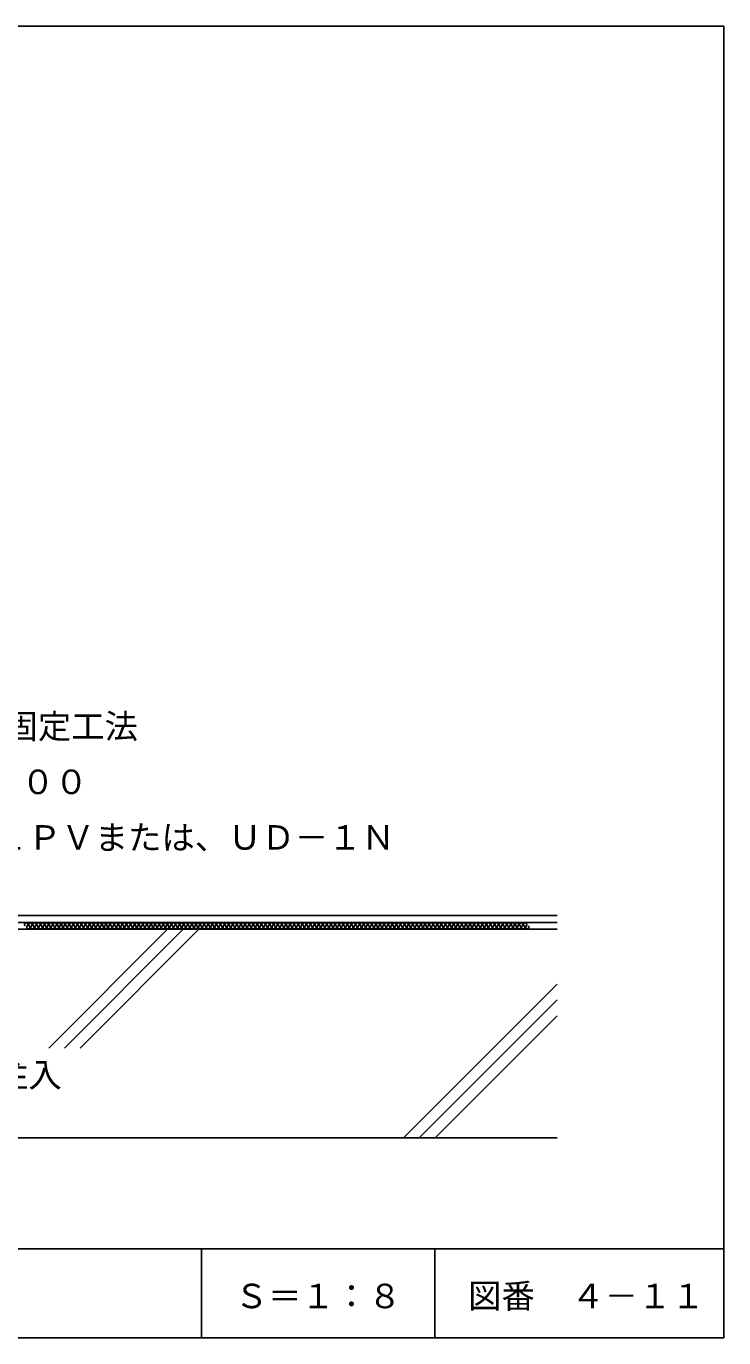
# Model space of a CAD drawing. Units: millimetres, scale not verified. Extents: x -591 to 689, y -980 to 988.
# Drawn here: x 187 to 689, y -980 to -36 of the extents above; entities that cross this region are included whole.
import ezdxf
from ezdxf.enums import TextEntityAlignment as Align

# ---------------------------------------------------------------- set-up
doc = ezdxf.new("R2010")
doc.units = ezdxf.units.MM
doc.header["$LTSCALE"] = 8
for name, color, linetype in [('4-2', 7, 'Continuous'), ('4-3', 3, 'Continuous'), ('4-4', 2, 'Continuous'), ('4-A', 7, 'Continuous'), ('4-D', 4, 'Continuous'), ('4-E', 4, 'Continuous'), ('F-2', 7, 'Continuous'), ('F-5', 6, 'Continuous'), ('F-7', 1, 'Continuous'), ('F-A', 7, 'Continuous')]:
    doc.layers.add(name, color=color, linetype=linetype)
doc.styles.add('HG丸ｺﾞｼｯｸM-PRO', font='')
doc.styles.add('ＭＳ ゴシック', font='')
doc.styles.get('HG丸ｺﾞｼｯｸM-PRO').set_extended_font_data('HG丸ｺﾞｼｯｸM-PRO')
doc.styles.get('ＭＳ ゴシック').set_extended_font_data('MS Gothic')

msp = doc.modelspace()

# ---------------------------------------------------------------- linework, layer by layer
at = {"layer": '4-2'}
for p, q in [((-320.841, -685.769), (569.159, -685.769)), ((-284.672, -680.769), (569.159, -680.769))]:
    msp.add_line(p, q, dxfattribs=at)
at = {"layer": '4-3'}
msp.add_line((-170.841, -835.769), (569.159, -835.769), dxfattribs=at)
at = {"layer": '4-4'}
msp.add_line((24.831, -675.769), (569.159, -675.769), dxfattribs=at)
at = {"layer": '4-D'}
for centre, start, end in [((187.102, -682.311), 307.52351, 232.47649), ((188.574, -684.227), 127.52351, 52.47649), ((190.046, -682.311), 307.52351, 232.47649), ((191.518, -684.227), 127.52351, 52.47649), ((192.99, -682.311), 307.52351, 232.47649), ((194.462, -684.227), 127.52351, 52.47649), ((195.934, -682.311), 307.52351, 232.47649), ((197.406, -684.227), 127.52351, 52.47649), ((198.877, -682.311), 307.52351, 232.47649), ((200.349, -684.227), 127.52351, 52.47649), ((201.821, -682.311), 307.52351, 232.47649), ((203.293, -684.227), 127.52351, 52.47649), ((204.765, -682.311), 307.52351, 232.47649), ((206.237, -684.227), 127.52351, 52.47649), ((207.709, -682.311), 307.52351, 232.47649), ((209.181, -684.227), 127.52351, 52.47649), ((210.653, -682.311), 307.52351, 232.47649), ((212.125, -684.227), 127.52351, 52.47649), ((213.597, -682.311), 307.52351, 232.47649), ((215.069, -684.227), 127.52351, 52.47649), ((216.541, -682.311), 307.52351, 232.47649), ((218.013, -684.227), 127.52351, 52.47649), ((219.485, -682.311), 307.52351, 232.47649), ((220.957, -684.227), 127.52351, 52.47649), ((222.429, -682.311), 307.52351, 232.47649), ((223.901, -684.227), 127.52351, 52.47649), ((225.373, -682.311), 307.52351, 232.47649), ((226.845, -684.227), 127.52351, 52.47649), ((228.317, -682.311), 307.52351, 232.47649), ((229.789, -684.227), 127.52351, 52.47649), ((231.261, -682.311), 307.52351, 232.47649), ((232.733, -684.227), 127.52351, 52.47649), ((234.205, -682.311), 307.52351, 232.47649), ((235.676, -684.227), 127.52351, 52.47649), ((237.148, -682.311), 307.52351, 232.47649), ((238.62, -684.227), 127.52351, 52.47649), ((240.092, -682.311), 307.52351, 232.47649), ((241.564, -684.227), 127.52351, 52.47649), ((243.036, -682.311), 307.52351, 232.47649), ((244.508, -684.227), 127.52351, 52.47649), ((245.98, -682.311), 307.52351, 232.47649), ((247.452, -684.227), 127.52351, 52.47649), ((248.924, -682.311), 307.52351, 232.47649), ((250.396, -684.227), 127.52351, 52.47649), ((251.868, -682.311), 307.52351, 232.47649), ((253.34, -684.227), 127.52351, 52.47649), ((254.812, -682.311), 307.52351, 232.47649), ((256.284, -684.227), 127.52351, 52.47649), ((257.756, -682.311), 307.52351, 232.47649), ((259.228, -684.227), 127.52351, 52.47649), ((260.7, -682.311), 307.52351, 232.47649), ((262.172, -684.227), 127.52351, 52.47649), ((263.644, -682.311), 307.52351, 232.47649), ((265.116, -684.227), 127.52351, 52.47649), ((266.588, -682.311), 307.52351, 232.47649), ((268.06, -684.227), 127.52351, 52.47649), ((269.532, -682.311), 307.52351, 232.47649), ((271.004, -684.227), 127.52351, 52.47649), ((272.475, -682.311), 307.52351, 232.47649), ((273.947, -684.227), 127.52351, 52.47649), ((275.419, -682.311), 307.52351, 232.47649), ((276.891, -684.227), 127.52351, 52.47649), ((278.363, -682.311), 307.52351, 232.47649), ((279.835, -684.227), 127.52351, 52.47649), ((281.307, -682.311), 307.52351, 232.47649), ((282.779, -684.227), 127.52351, 52.47649), ((284.251, -682.311), 307.52351, 232.47649), ((285.723, -684.227), 127.52351, 52.47649), ((287.195, -682.311), 307.52351, 232.47649), ((288.667, -684.227), 127.52351, 52.47649), ((290.139, -682.311), 307.52351, 232.47649), ((291.611, -684.227), 127.52351, 52.47649), ((293.083, -682.311), 307.52351, 232.47649), ((294.555, -684.227), 127.52351, 52.47649), ((296.027, -682.311), 307.52351, 232.47649), ((297.499, -684.227), 127.52351, 52.47649), ((298.971, -682.311), 307.52351, 232.47649), ((300.443, -684.227), 127.52351, 52.47649), ((301.915, -682.311), 307.52351, 232.47649), ((303.387, -684.227), 127.52351, 52.47649), ((304.859, -682.311), 307.52351, 232.47649), ((306.331, -684.227), 127.52351, 52.47649), ((307.803, -682.311), 307.52351, 232.47649), ((309.275, -684.227), 127.52351, 52.47649), ((310.746, -682.311), 307.52351, 232.47649), ((312.218, -684.227), 127.52351, 52.47649), ((313.69, -682.311), 307.52351, 232.47649), ((315.162, -684.227), 127.52351, 52.47649), ((316.634, -682.311), 307.52351, 232.47649), ((318.106, -684.227), 127.52351, 52.47649), ((319.578, -682.311), 307.52351, 232.47649), ((321.05, -684.227), 127.52351, 52.47649), ((322.522, -682.311), 307.52351, 232.47649), ((323.994, -684.227), 127.52351, 52.47649), ((325.466, -682.311), 307.52351, 232.47649), ((326.938, -684.227), 127.52351, 52.47649), ((328.41, -682.311), 307.52351, 232.47649), ((329.882, -684.227), 127.52351, 52.47649), ((331.354, -682.311), 307.52351, 232.47649), ((332.826, -684.227), 127.52351, 52.47649), ((334.298, -682.311), 307.52351, 232.47649), ((335.77, -684.227), 127.52351, 52.47649), ((337.242, -682.311), 307.52351, 232.47649), ((338.714, -684.227), 127.52351, 52.47649), ((340.186, -682.311), 307.52351, 232.47649), ((341.658, -684.227), 127.52351, 52.47649), ((343.13, -682.311), 307.52351, 232.47649), ((344.602, -684.227), 127.52351, 52.47649), ((346.074, -682.311), 307.52351, 232.47649), ((347.545, -684.227), 127.52351, 52.47649), ((349.017, -682.311), 307.52351, 232.47649), ((350.489, -684.227), 127.52351, 52.47649), ((351.961, -682.311), 307.52351, 232.47649), ((353.433, -684.227), 127.52351, 52.47649), ((354.905, -682.311), 307.52351, 232.47649), ((356.377, -684.227), 127.52351, 52.47649), ((357.849, -682.311), 307.52351, 232.47649), ((359.321, -684.227), 127.52351, 52.47649), ((360.793, -682.311), 307.52351, 232.47649), ((362.265, -684.227), 127.52351, 52.47649), ((363.737, -682.311), 307.52351, 232.47649), ((365.209, -684.227), 127.52351, 52.47649), ((366.681, -682.311), 307.52351, 232.47649), ((368.153, -684.227), 127.52351, 52.47649), ((369.625, -682.311), 307.52351, 232.47649), ((371.097, -684.227), 127.52351, 52.47649), ((372.569, -682.311), 307.52351, 232.47649), ((374.041, -684.227), 127.52351, 52.47649), ((375.513, -682.311), 307.52351, 232.47649), ((376.985, -684.227), 127.52351, 52.47649), ((378.457, -682.311), 307.52351, 232.47649), ((379.929, -684.227), 127.52351, 52.47649), ((381.401, -682.311), 307.52351, 232.47649), ((382.873, -684.227), 127.52351, 52.47649), ((384.344, -682.311), 307.52351, 232.47649), ((385.816, -684.227), 127.52351, 52.47649), ((387.288, -682.311), 307.52351, 232.47649), ((388.76, -684.227), 127.52351, 52.47649), ((390.232, -682.311), 307.52351, 232.47649), ((391.704, -684.227), 127.52351, 52.47649), ((393.176, -682.311), 307.52351, 232.47649), ((394.648, -684.227), 127.52351, 52.47649), ((396.12, -682.311), 307.52351, 232.47649), ((397.592, -684.227), 127.52351, 52.47649), ((399.064, -682.311), 307.52351, 232.47649), ((400.536, -684.227), 127.52351, 52.47649), ((402.008, -682.311), 307.52351, 232.47649), ((403.48, -684.227), 127.52351, 52.47649), ((404.952, -682.311), 307.52351, 232.47649), ((406.424, -684.227), 127.52351, 52.47649), ((407.896, -682.311), 307.52351, 232.47649), ((409.368, -684.227), 127.52351, 52.47649), ((410.84, -682.311), 307.52351, 232.47649), ((412.312, -684.227), 127.52351, 52.47649), ((413.784, -682.311), 307.52351, 232.47649), ((415.256, -684.227), 127.52351, 52.47649), ((416.728, -682.311), 307.52351, 232.47649), ((418.2, -684.227), 127.52351, 52.47649), ((419.672, -682.311), 307.52351, 232.47649), ((421.143, -684.227), 127.52351, 52.47649), ((422.615, -682.311), 307.52351, 232.47649), ((424.087, -684.227), 127.52351, 52.47649), ((425.559, -682.311), 307.52351, 232.47649), ((427.031, -684.227), 127.52351, 52.47649), ((428.503, -682.311), 307.52351, 232.47649), ((429.975, -684.227), 127.52351, 52.47649), ((431.447, -682.311), 307.52351, 232.47649), ((432.919, -684.227), 127.52351, 52.47649), ((434.391, -682.311), 307.52351, 232.47649), ((435.863, -684.227), 127.52351, 52.47649), ((437.335, -682.311), 307.52351, 232.47649), ((438.807, -684.227), 127.52351, 52.47649), ((440.279, -682.311), 307.52351, 232.47649), ((441.751, -684.227), 127.52351, 52.47649), ((443.223, -682.311), 307.52351, 232.47649), ((444.695, -684.227), 127.52351, 52.47649), ((446.167, -682.311), 307.52351, 232.47649), ((447.639, -684.227), 127.52351, 52.47649), ((449.111, -682.311), 307.52351, 232.47649), ((450.583, -684.227), 127.52351, 52.47649), ((452.055, -682.311), 307.52351, 232.47649), ((453.527, -684.227), 127.52351, 52.47649), ((454.999, -682.311), 307.52351, 232.47649), ((456.471, -684.227), 127.52351, 52.47649), ((457.942, -682.311), 307.52351, 232.47649), ((459.414, -684.227), 127.52351, 52.47649), ((460.886, -682.311), 307.52351, 232.47649), ((462.358, -684.227), 127.52351, 52.47649), ((463.83, -682.311), 307.52351, 232.47649), ((465.302, -684.227), 127.52351, 52.47649), ((466.774, -682.311), 307.52351, 232.47649), ((468.246, -684.227), 127.52351, 52.47649), ((469.718, -682.311), 307.52351, 232.47649), ((471.19, -684.227), 127.52351, 52.47649), ((472.662, -682.311), 307.52351, 232.47649), ((474.134, -684.227), 127.52351, 52.47649), ((475.606, -682.311), 307.52351, 232.47649), ((477.078, -684.227), 127.52351, 52.47649), ((478.55, -682.311), 307.52351, 232.47649), ((480.022, -684.227), 127.52351, 52.47649), ((481.494, -682.311), 307.52351, 232.47649), ((482.966, -684.227), 127.52351, 52.47649), ((484.438, -682.311), 307.52351, 232.47649), ((485.91, -684.227), 127.52351, 52.47649), ((487.382, -682.311), 307.52351, 232.47649), ((488.854, -684.227), 127.52351, 52.47649), ((490.326, -682.311), 307.52351, 232.47649), ((491.798, -684.227), 127.52351, 52.47649), ((493.27, -682.311), 307.52351, 232.47649), ((494.741, -684.227), 127.52351, 52.47649), ((496.213, -682.311), 307.52351, 232.47649), ((497.685, -684.227), 127.52351, 52.47649), ((499.157, -682.311), 307.52351, 232.47649), ((500.629, -684.227), 127.52351, 52.47649), ((502.101, -682.311), 307.52351, 232.47649), ((503.573, -684.227), 127.52351, 52.47649), ((505.045, -682.311), 307.52351, 232.47649), ((506.517, -684.227), 127.52351, 52.47649), ((507.989, -682.311), 307.52351, 232.47649), ((509.461, -684.227), 127.52351, 52.47649), ((510.933, -682.311), 307.52351, 232.47649), ((512.405, -684.227), 127.52351, 52.47649), ((513.877, -682.311), 307.52351, 232.47649), ((515.349, -684.227), 127.52351, 52.47649), ((516.821, -682.311), 307.52351, 232.47649), ((518.293, -684.227), 127.52351, 52.47649), ((519.765, -682.311), 307.52351, 232.47649), ((521.237, -684.227), 127.52351, 52.47649), ((522.709, -682.311), 307.52351, 232.47649), ((524.181, -684.227), 127.52351, 52.47649), ((525.653, -682.311), 307.52351, 232.47649), ((527.125, -684.227), 127.52351, 52.47649), ((528.597, -682.311), 307.52351, 232.47649), ((530.069, -684.227), 127.52351, 52.47649), ((531.54, -682.311), 307.52351, 232.47649), ((533.012, -684.227), 127.52351, 52.47649), ((534.484, -682.311), 307.52351, 232.47649), ((535.956, -684.227), 127.52351, 52.47649), ((537.428, -682.311), 307.52351, 232.47649), ((538.9, -684.227), 127.52351, 52.47649), ((540.372, -682.311), 307.52351, 232.47649), ((541.844, -684.227), 127.52351, 52.47649), ((543.316, -682.311), 307.52351, 232.47649), ((544.788, -684.227), 127.52351, 52.47649), ((546.26, -682.311), 307.52351, 232.47649), ((547.732, -684.227), 127.52351, 52.47649)]:
    msp.add_arc(centre, 1.208, start, end, dxfattribs=at)
at = {"layer": '4-E'}
for p, q in [((203.274, -771.217), (288.722, -685.769)), ((214.587, -771.217), (300.036, -685.769)), ((225.901, -771.217), (311.349, -685.769)), ((458.722, -835.769), (569.159, -725.331)), ((470.036, -835.769), (569.159, -736.645)), ((481.349, -835.769), (569.159, -747.959))]:
    msp.add_line(p, q, dxfattribs=at)
at = {"layer": 'F-2'}
for p, q in [((313.159, -915.769), (313.159, -979.769)), ((481.159, -915.769), (481.159, -979.769))]:
    msp.add_line(p, q, dxfattribs=at)
at = {"layer": 'F-5'}
msp.add_line((-590.841, -915.769), (689.159, -915.769), dxfattribs=at)
at = {"layer": 'F-7'}
for p, q in [((-590.841, -35.769), (689.159, -35.769)), ((689.159, -35.769), (689.159, -979.769)), ((-590.841, -979.769), (689.159, -979.769))]:
    msp.add_line(p, q, dxfattribs=at)

# ---------------------------------------------------------------- texts
at = {"layer": '4-A', "style": 'ＭＳ ゴシック'}
for s, p in [('塩ビシート 機械的固定工法', (-32.543, -553.728)), ('ラジアルシートＬ６００', (-32.543, -593.728)), ('ＵＤ－１ＰＶまたは、ＵＤ－１Ｎ', (92.361, -633.728)), ('ＥＬ-2001注入', (56.78, -804.61))]:
    msp.add_text(s, height=17.6, dxfattribs=at).set_placement(p, align=Align.BOTTOM_LEFT)
at = {"layer": 'F-A', "style": 'HG丸ｺﾞｼｯｸM-PRO'}
for s, p in [('Ｓ＝１：８', (337.159, -963.769)), ('図番', (505.159, -963.769)), ('４－１１', (579.428, -963.769))]:
    msp.add_text(s, height=17.6, dxfattribs=at).set_placement(p, align=Align.BOTTOM_LEFT)

doc.saveas('drawing.dxf')
